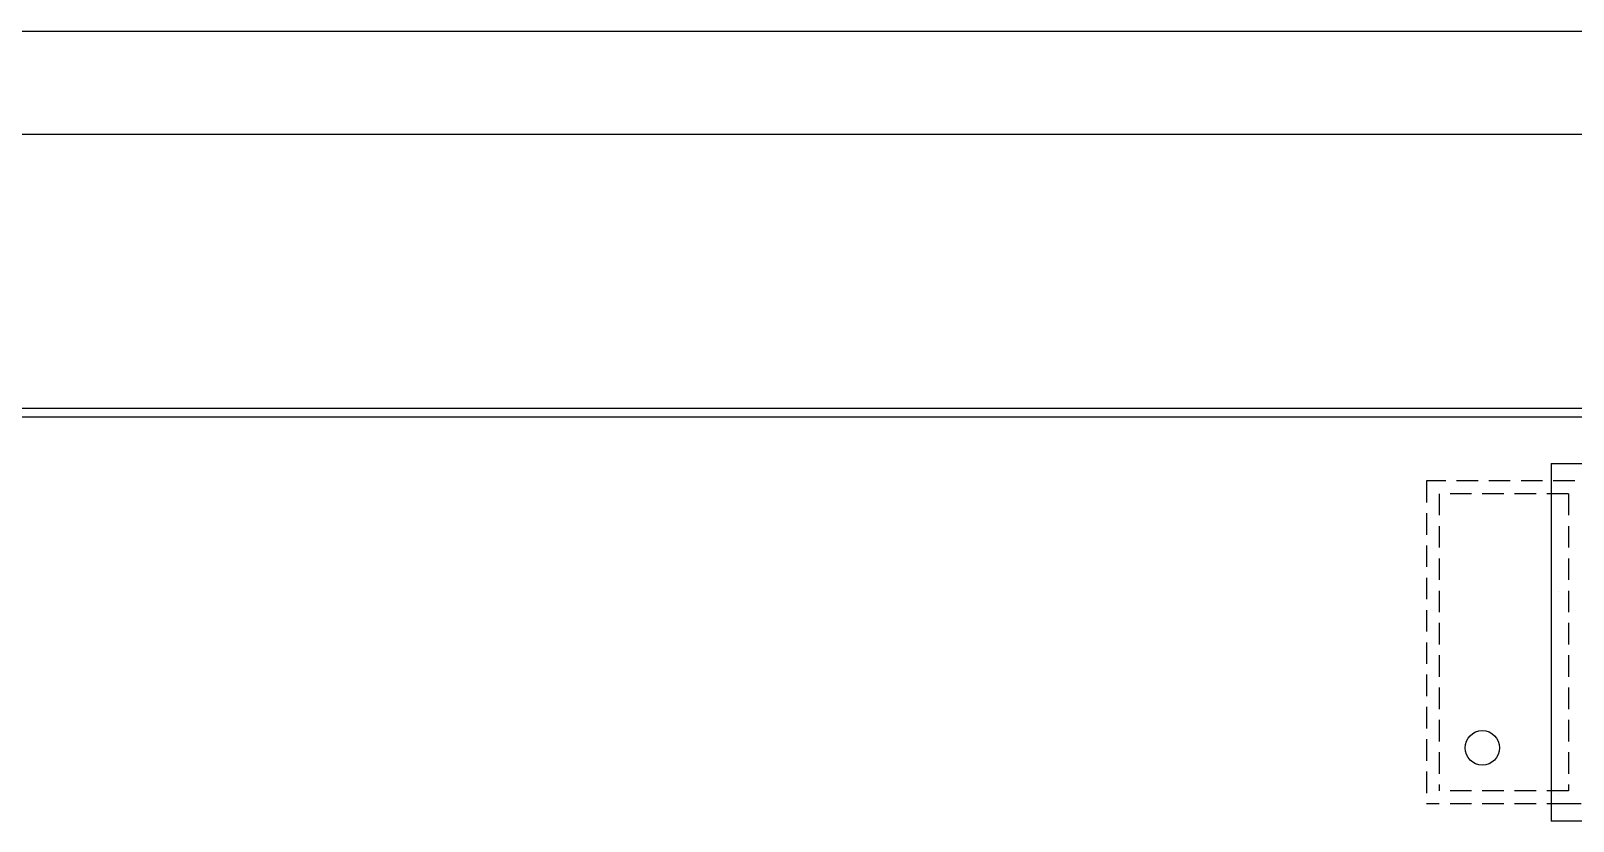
# Model space of a CAD drawing. Header units: millimetres. Extents: x 2128 to 2646, y 1972 to 2207.
# Drawn here: x 2352.65 to 2370.57, y 1993.96 to 2003.14 of the extents above; entities that cross this region are included whole.
import ezdxf

# ---------------------------------------------------------------- set-up
doc = ezdxf.new("R2010")
doc.units = ezdxf.units.MM
doc.linetypes.add('HIDDEN', pattern=[0.375, 0.25, -0.125])
for name, color, linetype in [('ar-alambrado', 2, 'Continuous'), ('AR-CALÇADA', 1, 'Continuous'), ('AR-ESTC', 3, 'Continuous'), ('AR-PROJ', 1, 'HIDDEN'), ('DT-ESQ-PERFIL T-V', 1, 'Continuous'), ('insercao', 4, 'Continuous')]:
    doc.layers.add(name, color=color, linetype=linetype)

# ---------------------------------------------------------------- blocks, each defined once
blk = doc.blocks.new('SUBESTAÇÃO-VISTA DE COBERTURA')
at = {"layer": 'AR-ESTC'}
for p, q in [((-16.325, 0.276), (-14.127, 0.276)), ((-16.325, 0.276), (-16.325, -3.876)), ((-14.127, -3.876), (-16.325, -3.876))]:
    blk.add_line(p, q, dxfattribs=at)
blk.add_circle((-17.125, -3.025), 0.2, dxfattribs=at)
at = {"layer": 'AR-PROJ'}
for p, q in [((0.075, 0.075), (-17.775, 0.075)), ((-17.775, 0.075), (-17.775, -3.675)), ((-16.125, -0.075), (-17.625, -0.075)), ((-17.625, -0.075), (-17.625, -3.525)), ((-16.125, -0.075), (-16.125, -3.525)), ((-16.125, -3.525), (-17.625, -3.525)), ((-16.125, -3.675), (-17.775, -3.675)), ((-14.475, -3.675), (-16.125, -3.675))]:
    blk.add_line(p, q, dxfattribs=at)
at = {"layer": 'DT-ESQ-PERFIL T-V'}
for p, q in [((-16.237, -1.211), (-16.237, -1.211)), ((-16.237, -1.211), (-16.237, -1.211)), ((-16.237, -3.566), (-16.237, -3.566))]:
    blk.add_line(p, q, dxfattribs=at)

msp = doc.modelspace()

# ---------------------------------------------------------------- linework, layer by layer
at = {"layer": 'ar-alambrado'}
for p, q in [((2448.341, 1998.654), (2253.986, 1998.654)), ((2448.241, 1998.754), (2254.086, 1998.754))]:
    msp.add_line(p, q, dxfattribs=at)
at = {"layer": 'AR-CALÇADA'}
for p, q in [((2308.875, 2003.14), (2442.811, 2003.13)), ((2308.797, 2001.94), (2448.241, 2001.94))]:
    msp.add_line(p, q, dxfattribs=at)

# ---------------------------------------------------------------- block references
at = {"layer": 'insercao', "ltscale": 10}
msp.add_blockref('SUBESTAÇÃO-VISTA DE COBERTURA', (2386.636, 1997.84), dxfattribs=at)

doc.saveas('drawing.dxf')
